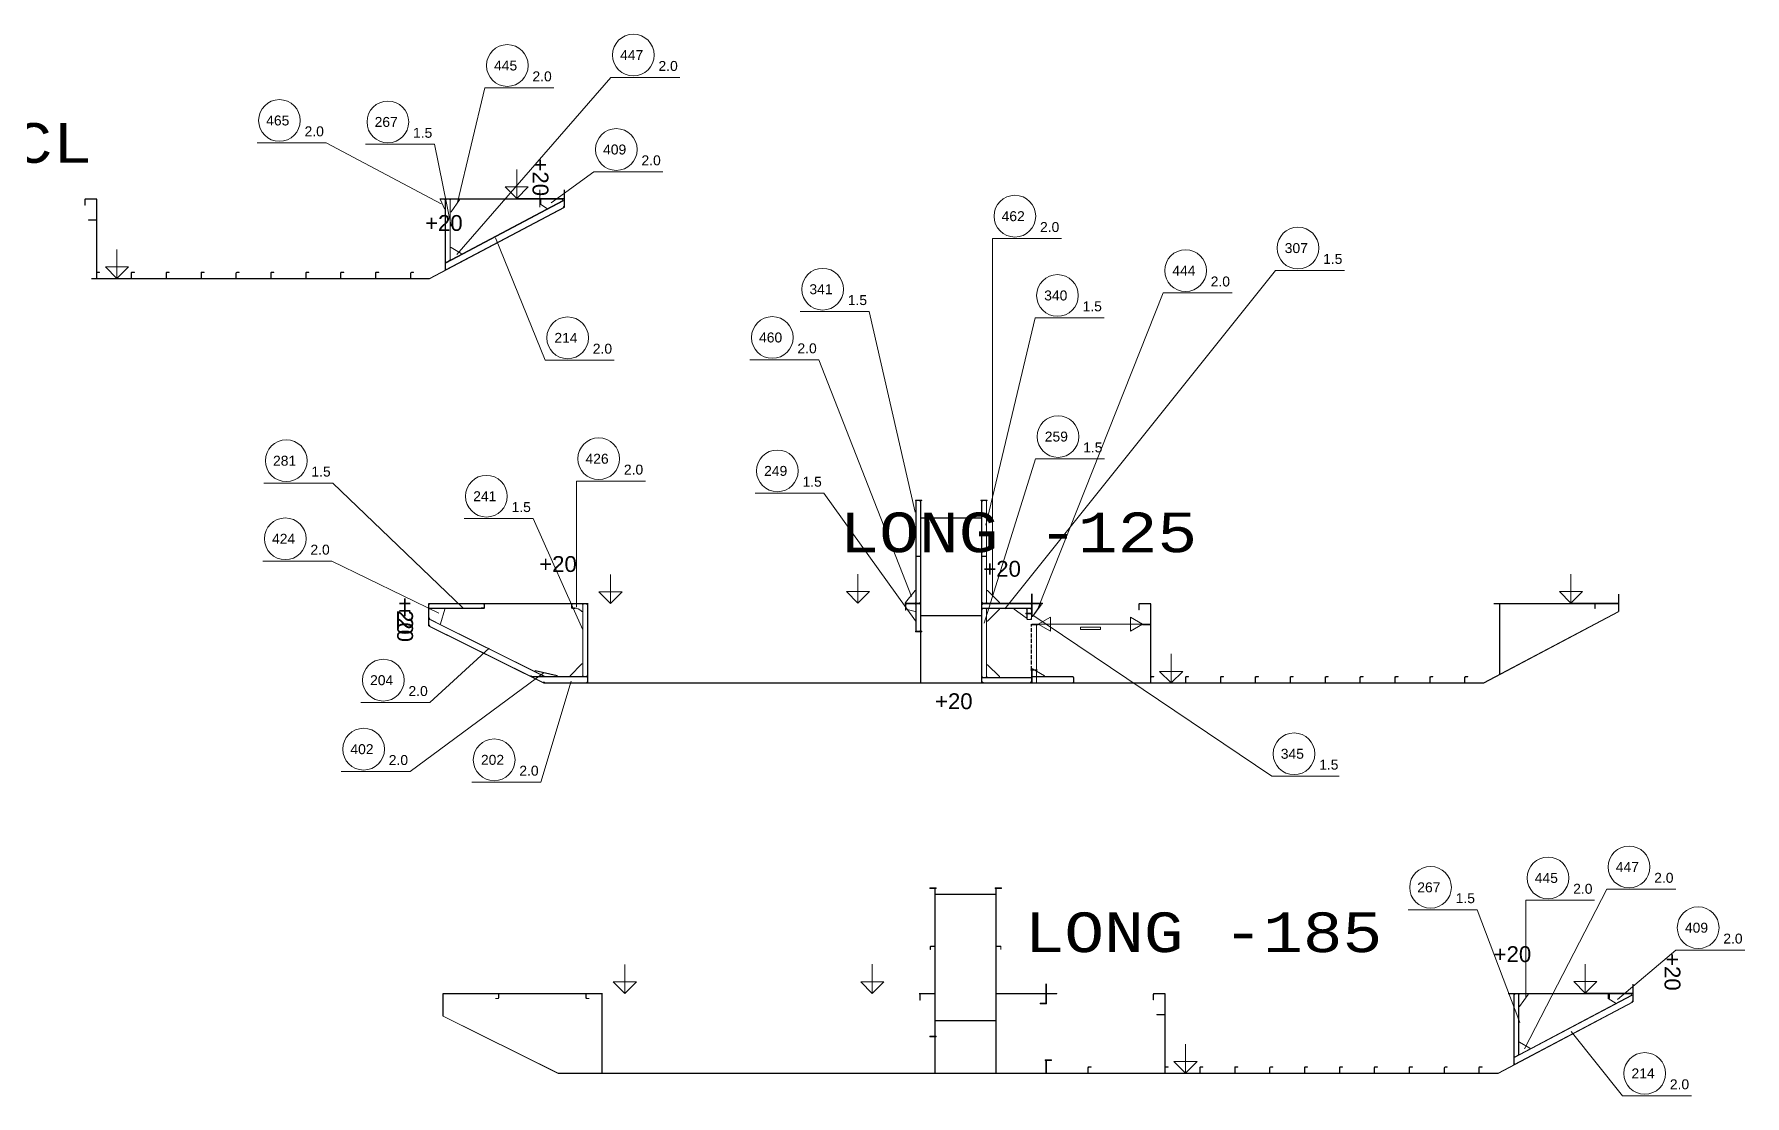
# Model space of a CAD drawing. Header units: inches. Extents: x -13175 to 44880, y -10439 to 22675.
# Drawn here: x 33993 to 44778, y 15593 to 22286 of the extents above; entities that cross this region are included whole.
import ezdxf

# ---------------------------------------------------------------- set-up
doc = ezdxf.new("R2010")
doc.units = ezdxf.units.IN
doc.header["$MEASUREMENT"] = 0
doc.linetypes.add('Dashed_dotted', pattern=[34, 24, -5, 0, -5])
doc.linetypes.add('Short_dashed', pattern=[5, 3.75, -1.25])
doc.layers.get('0').update_dxf_attribs({"linetype": 'CONTINUOUS'})
doc.styles.add('Style_ARIAL', font='ARIAL')
doc.styles.add('Style_Courier_New', font='Courier New')

msp = doc.modelspace()

# ---------------------------------------------------------------- linework, layer by layer
at = {"color": 6, "lineweight": 0}
for p, q in [((37034.92833, 21432.4552), (37034.92833, 21249.47944)), ((37034.92833, 21249.47944), (36962.03099, 21322.86506)), ((37108.31395, 21322.86506), (36962.03099, 21322.86506)), ((37108.31395, 21322.86506), (37034.92833, 21249.47944)), ((34514.92711, 20928.45588), (34514.92711, 20745.48011)), ((34514.92711, 20745.48011), (34442.02977, 20818.86573)), ((34588.31273, 20818.86573), (34442.02977, 20818.86573)), ((34588.31273, 20818.86573), (34514.92711, 20745.48011)), ((37626.36205, 18880.31516), (37626.36205, 18697.34092)), ((39186.35961, 18881.31537), (39186.35961, 18698.34113)), ((43681.36083, 18882.31559), (43681.36083, 18699.34134)), ((37626.36205, 18697.34092), (37553.46471, 18770.72654)), ((37699.74767, 18770.72654), (37553.46471, 18770.72654)), ((37699.74767, 18770.72654), (37626.36205, 18697.34092)), ((39186.35961, 18698.34113), (39113.46227, 18771.72675)), ((39259.74523, 18771.72675), (39113.46227, 18771.72675)), ((39259.74523, 18771.72675), (39186.35961, 18698.34113)), ((43681.36083, 18699.34134), (43608.46349, 18772.72696)), ((43754.74645, 18772.72696), (43608.46349, 18772.72696)), ((43754.74645, 18772.72696), (43681.36083, 18699.34134)), ((41161.35961, 18378.3155), (41161.35961, 18195.34125)), ((41161.35961, 18195.34125), (41088.46227, 18268.72687)), ((41234.74523, 18268.72687), (41088.46227, 18268.72687)), ((41234.74523, 18268.72687), (41161.35961, 18195.34125)), ((37716.79784, 16420.74256), (37716.79784, 16237.76832)), ((39276.7954, 16421.74277), (39276.7954, 16238.76853)), ((43771.79662, 16422.74299), (43771.79662, 16239.76874)), ((37716.79784, 16237.76832), (37643.9005, 16311.15394)), ((37790.18346, 16311.15394), (37643.9005, 16311.15394)), ((37790.18346, 16311.15394), (37716.79784, 16237.76832)), ((39276.7954, 16238.76853), (39203.89806, 16312.15415)), ((39350.18102, 16312.15415), (39203.89806, 16312.15415)), ((39350.18102, 16312.15415), (39276.7954, 16238.76853)), ((43771.79662, 16239.76874), (43698.89928, 16313.15436)), ((43845.18224, 16313.15436), (43698.89928, 16313.15436)), ((43845.18224, 16313.15436), (43771.79662, 16239.76874)), ((41251.7954, 15918.74289), (41251.7954, 15735.76865)), ((41251.7954, 15735.76865), (41178.89806, 15809.15427)), ((41325.18102, 15809.15427), (41178.89806, 15809.15427)), ((41325.18102, 15809.15427), (41251.7954, 15735.76865))]:
    msp.add_line(p, q, dxfattribs=at)
at = {"color": 3, "lineweight": 0}
for p, q in [((34386.92723, 21247.48053), (34317.85375, 21247.48053)), ((37334.92833, 21195.48011), (37334.92833, 21305.48072)), ((37336.92723, 21195.48011), (37336.92723, 21305.48072)), ((34386.92723, 21245.48011), (34317.85375, 21245.48011)), ((34384.92833, 20745.48011), (34384.92833, 21245.48011)), ((34386.92723, 20745.48011), (34386.92723, 21245.48011)), ((37334.92833, 21195.48011), (36484.92833, 20745.48011)), ((37335.86522, 21193.71314), (36485.86522, 20743.71314)), ((37334.92833, 21245.48011), (36549.92772, 21245.48011)), ((36584.92833, 20798.422), (36584.92833, 21245.48011)), ((36586.42675, 21245.48011), (36586.42675, 20844.47455)), ((36611.92723, 21245.48011), (36586.42675, 21245.48011)), ((36586.42675, 20799.21546), (37334.92833, 21195.48011)), ((36586.4298, 20798.422), (36586.4298, 21245.48011)), ((37329.42296, 21235.64429), (36588.12352, 20843.19129)), ((36614.98204, 20861.03034), (36614.98204, 21242.4253)), ((37334.92833, 21195.48011), (37334.92833, 21233.95057)), ((36586.42675, 20844.47455), (36611.92723, 20857.97553)), ((36586.42675, 20837.68592), (36586.42675, 20799.21546)), ((36484.92833, 20745.48011), (34354.80443, 20745.48011)), ((36484.92833, 20743.47968), (34354.80443, 20743.47968)), ((34384.92833, 20745.48011), (34384.92833, 20779.55451)), ((34386.92723, 20745.48011), (34386.92723, 20779.55451)), ((34604.92955, 20745.48011), (34604.92955, 20779.55451)), ((34606.92845, 20745.48011), (34606.92845, 20779.55451)), ((34824.92772, 20745.48011), (34824.92772, 20779.55298)), ((34826.92968, 20745.48011), (34826.92968, 20779.55298)), ((35044.92894, 20745.48011), (35044.92894, 20779.55451)), ((35046.92784, 20745.48011), (35046.92784, 20779.55451)), ((35264.92711, 20745.48011), (35264.92711, 20779.55451)), ((35266.92907, 20745.48011), (35266.92907, 20779.55451)), ((35484.92833, 20745.48011), (35484.92833, 20779.55451)), ((35486.92723, 20745.48011), (35486.92723, 20779.55451)), ((35704.92955, 20745.48011), (35704.92955, 20779.55451)), ((35706.92845, 20745.48011), (35706.92845, 20779.55451)), ((35924.92772, 20745.48011), (35924.92772, 20779.55451)), ((35926.92968, 20745.48011), (35926.92968, 20779.55451)), ((36144.92894, 20745.48011), (36144.92894, 20779.55451)), ((36146.92784, 20745.48011), (36146.92784, 20779.55451)), ((36364.92711, 20745.48011), (36364.92711, 20779.55451)), ((36366.92907, 20745.48011), (36366.92907, 20779.55451)), ((39581.36083, 19345.34125), (39555.86339, 19345.34125)), ((39581.36083, 18195.34125), (39581.36083, 19345.34125)), ((39581.36083, 18698.34113), (39581.36083, 19345.34125)), ((39582.85924, 18195.34125), (39582.85924, 19345.34125)), ((39966.36144, 18195.34125), (39966.36144, 19345.34125)), ((39967.85985, 18195.34125), (39967.85985, 19345.34125)), ((39967.8629, 19345.34125), (39967.8629, 18698.34113)), ((39993.36339, 19345.34125), (39967.8629, 19345.34125)), ((37486.35961, 18696.84119), (36479.85936, 18696.84119)), ((37486.35961, 18695.34125), (36479.85936, 18695.34125)), ((36479.86241, 18555.3411), (36479.86241, 18695.34125)), ((36481.36083, 18555.3411), (36481.36083, 18695.34125)), ((36481.36083, 18695.34125), (36481.36083, 18669.84153)), ((36829.86241, 18695.34125), (36481.36083, 18695.34125)), ((36486.36266, 18665.34095), (36481.36083, 18660.3414)), ((36581.36083, 18665.34095), (36481.36083, 18665.34095)), ((36481.36083, 18665.34095), (36481.36083, 18600.00129)), ((36484.41564, 18666.78672), (36811.36266, 18666.78672)), ((36811.36266, 18669.84153), (36829.86241, 18669.84153)), ((36829.86241, 18669.84153), (36829.86241, 18695.34125)), ((36829.86241, 18669.7866), (36829.86241, 18695.34125)), ((36831.36083, 18669.7866), (36831.36083, 18695.34125)), ((37381.36083, 18669.7866), (37381.36083, 18695.34125)), ((37382.86229, 18669.7866), (37382.86229, 18695.34125)), ((37387.86107, 18695.34125), (37382.86229, 18690.34095)), ((37451.36205, 18695.34125), (37382.86229, 18695.34125)), ((37382.86229, 18671.84119), (37387.86107, 18666.84089)), ((37451.36205, 18690.34095), (37446.36327, 18695.34125)), ((37481.36083, 18695.34125), (37455.86339, 18695.34125)), ((37481.36083, 18195.34125), (37481.36083, 18695.34125)), ((37481.36083, 18235.3414), (37481.36083, 18695.34125)), ((37482.86229, 18195.34125), (37482.86229, 18695.34125)), ((39581.36083, 18698.34113), (39481.36083, 18698.34113)), ((39581.36083, 18695.34125), (39481.36083, 18695.34125)), ((39552.80858, 18692.28644), (39552.80858, 18524.39628)), ((39555.86339, 18698.34113), (39581.36083, 18698.34113)), ((39581.36083, 18695.34125), (39555.86339, 18695.34125)), ((39581.36083, 18521.34147), (39581.36083, 18695.34125)), ((40281.36083, 18698.34113), (39967.85985, 18698.34113)), ((40281.36083, 18695.34125), (39967.85985, 18695.34125)), ((39967.85985, 18665.34095), (39967.85985, 18230.3411)), ((39993.36034, 18665.34095), (39967.85985, 18665.34095)), ((39967.8629, 18698.34113), (39993.36339, 18698.34113)), ((39967.8629, 18695.34125), (39967.8629, 18669.84153)), ((40281.36083, 18695.34125), (39967.8629, 18695.34125)), ((39996.41515, 18233.39591), (39996.41515, 18662.28614)), ((40252.80553, 18662.28614), (40252.80553, 18598.39606)), ((40281.36083, 18665.34095), (40255.86034, 18665.34095)), ((40281.36083, 18635.3414), (40281.36083, 18758.34098)), ((40281.36083, 18695.34125), (40281.36083, 18698.34113)), ((40281.36083, 18669.84153), (40281.36083, 18695.34125)), ((40281.36083, 18595.34125), (40281.36083, 18665.34095)), ((40281.46154, 18695.34125), (40281.46154, 18698.34113)), ((40284.36071, 18635.3414), (40284.36071, 18758.34098)), ((41033.35973, 18697.34092), (40964.28624, 18697.34092)), ((41033.35973, 18695.34125), (40964.28624, 18695.34125)), ((41031.36083, 18195.34125), (41031.36083, 18695.34125)), ((41033.35973, 18195.34125), (41033.35973, 18695.34125)), ((43981.36083, 18695.34125), (43196.36022, 18695.34125)), ((43231.36083, 18248.28238), (43231.36083, 18695.34125)), ((43232.86229, 18248.28238), (43232.86229, 18695.34125)), ((43981.36083, 18645.34125), (43981.36083, 18755.3411)), ((43983.36278, 18645.34125), (43983.36278, 18755.3411)), ((36480.47277, 18553.54972), (37205.47277, 18193.54987)), ((36481.36083, 18610.00113), (36490.31774, 18595.55335)), ((36481.36083, 18593.30191), (36481.36083, 18555.3411)), ((36481.36083, 18555.3411), (37206.36083, 18195.34125)), ((36481.36083, 18555.3411), (37125.80663, 18235.3414)), ((37200.41906, 18240.801), (36486.82042, 18595.13831)), ((40255.86034, 18595.34125), (40281.36083, 18595.34125)), ((41031.36083, 18565.34095), (40311.9608, 18565.34095)), ((40311.9608, 18565.34095), (40311.9608, 18195.34125)), ((40323.36217, 18565.34095), (40399.68358, 18609.37171)), ((40399.68358, 18521.30942), (40323.36217, 18565.34095)), ((40399.68358, 18609.37171), (40399.68358, 18521.30942)), ((40981.36083, 18565.34095), (40905.03942, 18609.37171)), ((40905.03942, 18609.37171), (40905.03942, 18521.30942)), ((40905.03942, 18521.30942), (40981.36083, 18565.34095)), ((41031.36083, 18195.34125), (41031.36083, 18565.34095)), ((43981.36083, 18645.34125), (43131.36083, 18195.34125)), ((43982.29772, 18643.57352), (43132.29772, 18193.57352)), ((39555.86339, 18521.34147), (39581.36083, 18521.34147)), ((40589.85997, 18548.15345), (40589.85997, 18532.52845)), ((40714.85997, 18548.15345), (40589.85997, 18548.15345)), ((40589.85997, 18532.52845), (40714.85997, 18532.52845)), ((40714.85997, 18532.52845), (40714.85997, 18548.15345)), ((37125.80663, 18235.3414), (37202.25621, 18235.3414)), ((37137.88854, 18229.34089), (37206.36083, 18195.34125)), ((37455.86339, 18235.3414), (37481.36083, 18235.3414)), ((37481.36083, 18195.34125), (37481.36083, 18229.34089)), ((39967.85985, 18230.3411), (39993.36034, 18230.3411)), ((40281.36083, 18195.34125), (40281.36083, 18275.34156)), ((40282.85924, 18229.34089), (40282.85924, 18195.34125)), ((40284.36071, 18195.34125), (40284.36071, 18275.34156)), ((40542.28917, 18233.41422), (40286.93334, 18233.41422)), ((40546.36022, 18195.34125), (40546.36022, 18229.34089)), ((41031.36083, 18195.34125), (41031.36083, 18229.41413)), ((41033.36278, 18195.34125), (41033.36278, 18229.41413)), ((41251.36205, 18195.34125), (41251.36205, 18229.41413)), ((41253.36095, 18195.34125), (41253.36095, 18229.41413)), ((41471.36022, 18195.34125), (41471.36022, 18229.41413)), ((41473.36217, 18195.34125), (41473.36217, 18229.41413)), ((41691.36144, 18195.34125), (41691.36144, 18229.41413)), ((41693.36339, 18195.34125), (41693.36339, 18229.41413)), ((41911.36266, 18195.34125), (41911.36266, 18229.41413)), ((41913.36156, 18195.34125), (41913.36156, 18229.41413)), ((42131.36083, 18195.34125), (42131.36083, 18229.41413)), ((42133.36278, 18195.34125), (42133.36278, 18229.41413)), ((42351.36205, 18195.34125), (42351.36205, 18229.41413)), ((42353.36095, 18195.34125), (42353.36095, 18229.41413)), ((42571.36327, 18195.34125), (42571.36327, 18229.41413)), ((42573.36217, 18195.34125), (42573.36217, 18229.41413)), ((42791.36144, 18195.34125), (42791.36144, 18229.41413)), ((42793.36339, 18195.34125), (42793.36339, 18229.41413)), ((43011.36266, 18195.34125), (43011.36266, 18229.41413)), ((43013.36156, 18195.34125), (43013.36156, 18229.41413)), ((43131.36083, 18195.34125), (37206.36083, 18195.34125)), ((37206.36083, 18195.34125), (37481.36083, 18195.34125)), ((43131.36083, 18193.34159), (37206.36083, 18193.34159)), ((40282.85924, 18195.34125), (40546.36022, 18195.34125)), ((40311.9608, 18195.34125), (41031.36083, 18195.34125)), ((39671.79662, 15735.76865), (39671.79662, 16900.60935)), ((39673.29503, 15735.76865), (39673.29503, 16900.60935)), ((40056.79723, 15735.76865), (40056.79723, 16900.60935)), ((40058.29564, 15735.76865), (40058.29564, 16900.60935)), ((39646.2412, 16535.76865), (39671.79662, 16535.76865)), ((39646.2412, 16534.26871), (39671.79662, 16534.26871)), ((40058.29564, 16535.76865), (40083.85106, 16535.76865)), ((40058.29564, 16534.26871), (40083.85106, 16534.26871)), ((40371.79662, 16175.7688), (40371.79662, 16298.76838)), ((40374.7965, 16175.7688), (40374.7965, 16298.76838)), ((44071.79662, 16185.76865), (44071.79662, 16295.76926)), ((44073.79552, 16185.76865), (44073.79552, 16295.76926)), ((37576.7954, 16237.26859), (36570.29515, 16237.26859)), ((36570.29515, 16095.76926), (36570.29515, 16235.76865)), ((37576.7954, 16235.76865), (36570.29515, 16235.76865)), ((36571.79662, 16095.76926), (36571.79662, 16235.76865)), ((36920.29515, 16210.21399), (36920.29515, 16235.76865)), ((36921.79662, 16210.21399), (36921.79662, 16235.76865)), ((37471.79662, 16210.21399), (37471.79662, 16235.76865)), ((37473.29503, 16210.21399), (37473.29503, 16235.76865)), ((37571.79662, 15735.76865), (37571.79662, 16235.76865)), ((37573.29503, 15735.76865), (37573.29503, 16235.76865)), ((39671.79662, 16238.76853), (39571.79662, 16238.76853)), ((39671.79662, 16235.76865), (39571.79662, 16235.76865)), ((40371.79662, 16238.76853), (40058.29564, 16238.76853)), ((40371.79662, 16235.76865), (40058.29564, 16235.76865)), ((40371.79662, 16235.76865), (40371.79662, 16238.76853)), ((40371.89733, 16235.76865), (40371.89733, 16238.76853)), ((41123.79552, 16237.76832), (41054.72203, 16237.76832)), ((41123.79552, 16235.76865), (41054.72203, 16235.76865)), ((41121.79662, 15735.76865), (41121.79662, 16235.76865)), ((41123.79552, 15735.76865), (41123.79552, 16235.76865)), ((44071.79662, 16185.76865), (43221.79662, 15735.76865)), ((44072.73046, 16184.00168), (43222.73046, 15734.00168)), ((44071.79662, 16235.76865), (43286.79601, 16235.76865)), ((43321.79662, 15788.70978), (43321.79662, 16235.76865)), ((43323.29503, 15788.70978), (43323.29503, 16235.76865)), ((43323.29503, 16235.76865), (43323.29503, 15834.76386)), ((43348.79552, 16235.76865), (43323.29503, 16235.76865)), ((43323.29503, 15789.504), (44071.79662, 16185.76865)), ((44066.29125, 16225.9336), (43324.99181, 15833.47983)), ((43351.85033, 15851.31812), (43351.85033, 16232.71384)), ((44071.79662, 16185.76865), (44071.79662, 16224.23911)), ((36570.90551, 16093.97788), (37295.90551, 15733.97803)), ((36571.79662, 16095.76926), (37296.79662, 15735.76865)), ((40371.79662, 15735.76865), (40371.79662, 15815.76896)), ((40374.7965, 15735.76865), (40374.7965, 15815.76896)), ((40636.79601, 15769.84153), (40636.79601, 15735.76865)), ((40638.79796, 15769.84153), (40638.79796, 15735.76865)), ((41121.79662, 15735.76865), (41121.79662, 15769.84229)), ((41123.79552, 15735.76865), (41123.79552, 15769.84229)), ((41341.79479, 15735.76865), (41341.79479, 15769.84229)), ((41343.79674, 15735.76865), (41343.79674, 15769.84229)), ((41561.79601, 15735.76865), (41561.79601, 15769.84153)), ((41563.79796, 15735.76865), (41563.79796, 15769.84153)), ((41781.79418, 15735.76865), (41781.79418, 15769.84229)), ((41783.79613, 15735.76865), (41783.79613, 15769.84229)), ((42001.7954, 15735.76865), (42001.7954, 15769.84229)), ((42003.7943, 15735.76865), (42003.7943, 15769.84229)), ((42221.79662, 15735.76865), (42221.79662, 15769.84229)), ((42223.79552, 15735.76865), (42223.79552, 15769.84229)), ((42441.79479, 15735.76865), (42441.79479, 15769.84229)), ((42443.79674, 15735.76865), (42443.79674, 15769.84229)), ((42661.79601, 15735.76865), (42661.79601, 15769.84229)), ((42663.79491, 15735.76865), (42663.79491, 15769.84229)), ((42881.79418, 15735.76865), (42881.79418, 15769.84229)), ((42883.79613, 15735.76865), (42883.79613, 15769.84229)), ((43101.7954, 15735.76865), (43101.7954, 15769.84229)), ((43103.7943, 15735.76865), (43103.7943, 15769.84229)), ((43323.29503, 15834.76386), (43348.79552, 15848.26331)), ((43323.29503, 15827.97446), (43323.29503, 15789.504)), ((43221.79662, 15735.76865), (37296.79662, 15735.76865)), ((43221.79662, 15733.76899), (37296.79662, 15733.76899))]:
    msp.add_line(p, q, dxfattribs=at)
at = {"color": 7, "lineweight": 0}
msp.add_line((37179.92955, 21195.48011), (37179.92955, 21305.48072), dxfattribs=at)
at = {"color": 1, "lineweight": 0}
for p, q in [((39552.80858, 19342.28644), (39552.80858, 18701.39594)), ((39996.4182, 18701.39594), (39996.4182, 19342.28644)), ((39970.91771, 18666.78672), (40278.30602, 18666.78672)), ((37477.28978, 18233.41422), (37141.96263, 18233.41422)), ((40281.36083, 18230.3411), (39967.85985, 18230.3411)), ((40281.36083, 18227.34122), (39967.85985, 18227.34122)), ((39977.86046, 18195.34125), (40271.36022, 18195.34125))]:
    msp.add_line(p, q, dxfattribs=at)
at = {"color": 3, "lineweight": 25}
for p, q in [((39555.86339, 18995.34125), (39581.36083, 18995.34125)), ((39967.8629, 18995.34125), (39993.36339, 18995.34125)), ((40546.36022, 18229.34089), (40546.36022, 18195.34125))]:
    msp.add_line(p, q, dxfattribs=at)
at = {"color": 2, "lineweight": 0}
for p, q in [((37452.80858, 18692.28644), (37452.80858, 18238.39621)), ((40287.02489, 18615.34095), (40341.86193, 18691.50214)), ((37150.4099, 18272.39203), (37290.76329, 18239.64515))]:
    msp.add_line(p, q, dxfattribs=at)
at = {"color": 3, "linetype": 'Dashed_dotted', "lineweight": 25}
msp.add_line((40281.36083, 18278.34144), (40281.36083, 18565.34095), dxfattribs=at)
at = {"color": 3, "linetype": 'Short_dashed', "lineweight": 0}
msp.add_line((40981.36083, 18565.34095), (40323.36217, 18565.34095), dxfattribs=at)
at = {"color": 1, "lineweight": 0}
for points in [[(36656.95592, 20896.0279), (37629.43822, 22013.20472), (38064.31371, 22013.20472)], [(36661.50304, 21225.14014), (36834.84899, 21947.42408), (37269.72448, 21947.42408)], [(36559.65367, 21216.72797), (35833.16442, 21600.8924), (35398.28893, 21600.8924)], [(36621.54027, 21076.38068), (36516.88329, 21591.61658), (36082.0078, 21591.61658)], [(37252.77196, 21223.40369), (37522.21166, 21418.00055), (37957.08715, 21418.00055)], [(36901.00194, 21001.36542), (37215.34825, 20230.46546), (37650.22374, 20230.46546)], [(40034.98326, 18752.02384), (40034.97716, 20997.48511), (40469.85265, 20997.48511)], [(34390.92809, 20785.55426), (34404.85631, 20785.55426), (34404.85631, 20783.55384), (34390.92809, 20783.55384)], [(34610.92931, 20785.55426), (34624.85448, 20785.55426), (34624.85448, 20783.55384), (34610.92931, 20783.55384)], [(34830.92748, 20785.55274), (34844.8557, 20785.55274), (34844.8557, 20783.55384), (34830.92748, 20783.55384)], [(35050.9287, 20785.55426), (35064.85692, 20785.55426), (35064.85692, 20783.55384), (35050.9287, 20783.55384)], [(35270.92992, 20785.55426), (35284.85509, 20785.55426), (35284.85509, 20783.55384), (35270.92992, 20783.55384)], [(35490.92809, 20785.55426), (35504.85631, 20785.55426), (35504.85631, 20783.55384), (35490.92809, 20783.55384)], [(35710.92931, 20785.55426), (35724.85448, 20785.55426), (35724.85448, 20783.55384), (35710.92931, 20783.55384)], [(35930.92748, 20785.55426), (35944.8557, 20785.55426), (35944.8557, 20783.55384), (35930.92748, 20783.55384)], [(36150.9287, 20785.55426), (36164.85692, 20785.55426), (36164.85692, 20783.55384), (36150.9287, 20783.55384)], [(36370.92992, 20785.55426), (36384.85509, 20785.55426), (36384.85509, 20783.55384), (36370.92992, 20783.55384)], [(40111.72582, 18663.61136), (41819.77636, 20796.36817), (42254.65184, 20796.36817)], [(40320.79259, 18662.23807), (41111.09105, 20654.26917), (41545.96654, 20654.26917)], [(39546.61657, 19272.79029), (39257.90197, 20537.01148), (38823.02648, 20537.01148)], [(39992.82018, 19189.67566), (40303.40062, 20497.64075), (40738.27611, 20497.64075)], [(39523.9359, 18739.95185), (38940.46422, 20232.83591), (38505.58873, 20232.83591)], [(39982.22448, 18572.48206), (40306.82164, 19608.11133), (40741.69713, 19608.11133)], [(36696.43346, 18669.57297), (35876.20336, 19455.75003), (35441.32787, 19455.75003)], [(37411.42064, 18672.66745), (37411.41454, 19468.13636), (37846.29003, 19468.13636)], [(39549.42418, 18587.93921), (38972.35509, 19391.71119), (38537.4796, 19391.71119)], [(39548.36217, 19345.34125), (39588.36156, 19345.34125), (39588.36156, 19348.34113), (39548.36217, 19348.34113), (39548.36217, 19345.34125)], [(39555.86339, 19345.34125), (39551.30712, 19340.7865), (39551.30712, 18702.89588), (39555.86339, 18698.34113)], [(39961.35961, 19345.34125), (40001.36205, 19345.34125), (40001.36205, 19348.34113), (39961.35961, 19348.34113), (39961.35961, 19345.34125)], [(39993.36339, 18698.34113), (39997.91661, 18702.89588), (39997.91661, 19340.7865), (39993.36339, 19345.34125)], [(37452.4088, 18531.26349), (37138.10521, 19231.98752), (36703.22972, 19231.98752)], [(36544.77025, 18635.52527), (35870.01439, 18963.61518), (35435.1389, 18963.61518)], [(39486.35961, 18695.34125), (39486.35961, 18655.3411), (39488.36156, 18655.3411), (39488.36156, 18695.34125)], [(39967.8629, 18669.84153), (39972.41613, 18665.28678), (40276.80761, 18665.28678), (40281.36083, 18669.84153)], [(40269.59935, 18634.75089), (41794.88927, 17608.03122), (42220.15477, 17608.03122)], [(39548.36217, 18521.49863), (39588.36156, 18521.49863), (39588.36156, 18517.55957), (39548.36217, 18517.55957), (39548.36217, 18521.49863)], [(36860.92015, 18413.86924), (36488.1693, 18072.18757), (36053.29381, 18072.18757)], [(37207.1848, 18261.19895), (36363.92308, 17637.31971), (35929.0476, 17637.31971)], [(37481.36083, 18229.34089), (37475.28783, 18235.41388), (37143.96154, 18235.41388), (37137.88854, 18229.34089)], [(39977.86046, 18195.34125), (39967.85985, 18205.3411), (39967.85985, 18230.3411)], [(40271.36022, 18195.34125), (40281.36083, 18205.3411), (40281.36083, 18230.3411)], [(41037.36058, 18235.41388), (41051.28881, 18235.41388), (41051.28881, 18233.41422), (41037.36058, 18233.41422)], [(41257.3618, 18235.41388), (41271.29003, 18235.41388), (41271.29003, 18233.41422), (41257.3618, 18233.41422)], [(41477.35997, 18235.41388), (41491.2882, 18235.41388), (41491.2882, 18233.41422), (41477.35997, 18233.41422)], [(41697.36119, 18235.41388), (41711.28942, 18235.41388), (41711.28942, 18233.41422), (41697.36119, 18233.41422)], [(41917.36241, 18235.41388), (41931.29064, 18235.41388), (41931.29064, 18233.41422), (41917.36241, 18233.41422)], [(42137.36058, 18235.41388), (42151.28881, 18235.41388), (42151.28881, 18233.41422), (42137.36058, 18233.41422)], [(42357.3618, 18235.41388), (42371.29003, 18235.41388), (42371.29003, 18233.41422), (42357.3618, 18233.41422)], [(42577.36303, 18235.41388), (42591.2882, 18235.41388), (42591.2882, 18233.41422), (42577.36303, 18233.41422)], [(42797.36119, 18235.41388), (42811.28942, 18235.41388), (42811.28942, 18233.41422), (42797.36119, 18233.41422)], [(43017.36241, 18235.41388), (43031.29064, 18235.41388), (43031.29064, 18233.41422), (43017.36241, 18233.41422)], [(37378.62035, 18206.78916), (37187.06456, 17570.01853), (36752.18907, 17570.01853)], [(39638.79796, 16900.60935), (39678.79735, 16900.60935), (39678.79735, 16904.1326), (39638.79796, 16904.1326), (39638.79796, 16900.60935)], [(40051.7954, 16900.60935), (40091.79784, 16900.60935), (40091.79784, 16904.1326), (40051.7954, 16904.1326), (40051.7954, 16900.60935)], [(43388.63317, 15888.52286), (43907.09935, 16894.77744), (44341.97484, 16894.77744)], [(43396.19237, 16215.02204), (43396.19237, 16825.4827), (43831.06786, 16825.4827)], [(43358.53368, 16055.03211), (43090.40624, 16766.14966), (42655.53075, 16766.14966)], [(39641.73986, 16531.26883), (39641.73986, 16515.82389), (39643.24132, 16515.82389), (39643.24132, 16531.26883)], [(40088.34935, 16531.26883), (40088.34935, 16515.82389), (40086.85094, 16515.82389), (40086.85094, 16531.26883)], [(43976.05382, 16199.30777), (44342.7744, 16511.54151), (44777.64989, 16511.54151)], [(39576.7954, 16235.76865), (39576.7954, 16195.7685), (39578.79735, 16195.7685), (39578.79735, 16235.76865)], [(43921.79662, 16235.76865), (43921.79662, 16205.76835), (43923.79552, 16205.76835), (43923.79552, 16235.76865)], [(39638.79796, 15969.59586), (39678.79735, 15969.59586), (39678.79735, 15963.59534), (39638.79796, 15963.59534), (39638.79796, 15969.59586)], [(43683.75646, 15999.00641), (44005.79625, 15592.84797), (44440.67174, 15592.84797)], [(41127.79637, 15775.84205), (41141.72155, 15775.84205), (41141.72155, 15773.84162), (41127.79637, 15773.84162)], [(41347.79454, 15775.84205), (41361.72277, 15775.84205), (41361.72277, 15773.84162), (41347.79454, 15773.84162)], [(41567.79576, 15775.84128), (41581.72399, 15775.84128), (41581.72399, 15773.84162), (41567.79576, 15773.84162)], [(41787.79699, 15775.84205), (41801.72216, 15775.84205), (41801.72216, 15773.84162), (41787.79699, 15773.84162)], [(42007.79515, 15775.84205), (42021.72338, 15775.84205), (42021.72338, 15773.84162), (42007.79515, 15773.84162)], [(42227.79637, 15775.84205), (42241.72155, 15775.84205), (42241.72155, 15773.84162), (42227.79637, 15773.84162)], [(42447.79454, 15775.84205), (42461.72277, 15775.84205), (42461.72277, 15773.84162), (42447.79454, 15773.84162)], [(42667.79576, 15775.84205), (42681.72399, 15775.84205), (42681.72399, 15773.84162), (42667.79576, 15773.84162)], [(42887.79699, 15775.84205), (42901.72216, 15775.84205), (42901.72216, 15773.84162), (42887.79699, 15773.84162)], [(43107.79515, 15775.84205), (43121.72338, 15775.84205), (43121.72338, 15773.84162), (43107.79515, 15773.84162)]]:
    msp.add_lwpolyline(points, dxfattribs=at)
at = {"color": 3, "lineweight": 0}
for points in [[(37334.92833, 21249.47944), (37034.92833, 21249.47944), (37034.92833, 21246.98005), (36549.92772, 21246.98005)], [(34311.85399, 21241.48078), (34311.85399, 21207.55286), (34313.85595, 21207.55286), (34313.85595, 21241.48078)], [(37334.92833, 21233.95057), (37326.7191, 21236.4759), (36588.9536, 20845.89515), (36586.42675, 20837.68592)], [(36611.92723, 20857.97553), (36616.48351, 20862.53028), (36616.48351, 21240.92536), (36611.92723, 21245.48011)], [(34384.92833, 21115.4798), (34334.92833, 21115.4798), (34334.92833, 21112.47992), (34384.92833, 21112.47992)], [(36481.36083, 18669.84153), (36485.9171, 18665.28678), (36811.36266, 18665.28678), (36811.36266, 18669.84153)], [(36553.0161, 18564.4216), (36555.23778, 18568.90006), (36581.36083, 18660.3414), (36581.36083, 18665.34095)], [(36826.86254, 18665.28678), (36811.41759, 18665.28678), (36811.41759, 18666.78672), (36826.86254, 18666.78672)], [(37382.86229, 18695.34125), (37382.86229, 18670.34125), (37382.86229, 18666.84089)], [(37385.86217, 18665.28678), (37401.30712, 18665.28678), (37401.30712, 18666.78672), (37385.86217, 18666.78672)], [(37451.36205, 18645.34125), (37451.36205, 18670.34125), (37451.36205, 18695.34125)], [(39555.86339, 18695.34125), (39551.30712, 18690.7865), (39551.30712, 18525.89621), (39555.86339, 18521.34147)], [(39993.36034, 18230.3411), (39997.91661, 18234.89585), (39997.91661, 18660.7862), (39993.36034, 18665.34095)], [(40255.86034, 18665.34095), (40251.30712, 18660.7862), (40251.30712, 18599.896), (40255.86034, 18595.34125)], [(40284.36071, 18695.34125), (40349.3601, 18695.34125), (40349.3601, 18698.34113), (40284.36071, 18698.34113)], [(40958.28649, 18691.34116), (40958.28649, 18657.41401), (40960.28844, 18657.41401), (40960.28844, 18691.34116)], [(43981.36083, 18699.34134), (43681.36083, 18699.34134), (43681.36083, 18696.84119), (43196.36022, 18696.84119)], [(36481.36083, 18600.00129), (36499.15258, 18591.16721), (36553.0161, 18564.4216)], [(37202.25621, 18235.3414), (37199.51574, 18243.48121), (36489.50292, 18596.04087), (36481.36083, 18593.30191)], [(40244.36132, 18635.3414), (40284.36071, 18635.3414), (40284.36071, 18632.34153), (40244.36132, 18632.34153), (40244.36132, 18635.3414)], [(41031.36083, 18565.34095), (40981.36083, 18565.34095), (40981.36083, 18562.34107), (41031.36083, 18562.34107)], [(40276.36205, 18275.34156), (40316.36144, 18275.34156), (40316.36144, 18278.34144), (40276.36205, 18278.34144), (40276.36205, 18275.34156)], [(40546.36022, 18229.34089), (40540.28722, 18235.41388), (40288.93224, 18235.41388), (40282.85924, 18229.34089)], [(36917.29528, 16205.71418), (36901.85033, 16205.71418), (36901.85033, 16207.21412), (36917.29528, 16207.21412)], [(37476.29491, 16205.71418), (37491.73986, 16205.71418), (37491.73986, 16207.21412), (37476.29491, 16207.21412)], [(40374.7965, 16235.76865), (40439.79589, 16235.76865), (40439.79589, 16238.76853), (40374.7965, 16238.76853)], [(41048.72228, 16231.76856), (41048.72228, 16197.8414), (41050.72423, 16197.8414), (41050.72423, 16231.76856)], [(44071.79662, 16239.76874), (43771.79662, 16239.76874), (43771.79662, 16237.26859), (43286.79601, 16237.26859)], [(44071.79662, 16224.23911), (44063.58739, 16226.7652), (43325.82189, 15836.18369), (43323.29503, 15827.97446)], [(43348.79552, 15848.26331), (43353.35179, 15852.81806), (43353.35179, 16231.2139), (43348.79552, 16235.76865)], [(40334.79711, 16175.7688), (40374.7965, 16175.7688), (40374.7965, 16172.76893), (40334.79711, 16172.76893), (40334.79711, 16175.7688)], [(41121.79662, 16105.76835), (41071.79662, 16105.76835), (41071.79662, 16102.76847), (41121.79662, 16102.76847)], [(40366.79784, 15815.76896), (40406.79723, 15815.76896), (40406.79723, 15818.76883), (40366.79784, 15818.76883), (40366.79784, 15815.76896)], [(40642.79576, 15775.84128), (40656.72399, 15775.84128), (40656.72399, 15773.84162), (40642.79576, 15773.84162)]]:
    msp.add_lwpolyline(points, dxfattribs=at)
at = {"color": 2, "lineweight": 0}
for points in [[(36579.92955, 21245.48011), (36554.92955, 21245.48011), (36554.92955, 21240.4798), (36579.92955, 21185.4795), (36584.92833, 21185.4795), (36584.92833, 21240.4798), (36579.92955, 21245.48011)], [(36621.42736, 21245.48011), (36674.92772, 21245.48011), (36674.92772, 21240.4798), (36621.42736, 21165.4798), (36616.42858, 21165.4798), (36616.42858, 21240.4798), (36621.42736, 21245.48011)], [(37326.24608, 21236.13562), (37228.98656, 21184.74555), (37228.94078, 21184.83405), (37179.92955, 21215.4798), (37179.92955, 21245.48011), (37323.92675, 21245.48011), (37326.24608, 21236.13562)], [(36616.42858, 20865.38062), (36616.42858, 20940.38062), (36621.42736, 20940.38062), (36684.80321, 20902.21228), (36687.14086, 20897.79334), (36620.84752, 20862.71796), (36616.42858, 20865.38062)], [(39546.36327, 18698.34113), (39486.36266, 18698.34113), (39486.36266, 18703.34144), (39546.36327, 18778.34144), (39551.36205, 18778.34144), (39551.36205, 18703.34144), (39546.36327, 18698.34113)], [(40002.86351, 18698.34113), (40077.86351, 18698.34113), (40077.86351, 18703.34144), (40002.86351, 18778.34144), (39997.86168, 18778.34144), (39997.86168, 18703.34144), (40002.86351, 18698.34113)], [(37455.86339, 18695.34125), (37451.30712, 18690.7865), (37451.30712, 18239.89615), (37455.86339, 18235.3414)], [(39546.36327, 18695.34125), (39493.36339, 18695.34125), (39488.36156, 18690.34095), (39488.36156, 18660.3414), (39546.36327, 18645.34125), (39551.36205, 18645.34125), (39551.36205, 18690.34095), (39546.36327, 18695.34125)], [(40002.86046, 18665.34095), (40077.86046, 18665.34095), (40077.86046, 18660.3414), (40002.86046, 18585.3414), (39997.86168, 18585.3414), (39997.86168, 18660.3414), (40002.86046, 18665.34095)], [(40246.36022, 18665.34095), (40171.36022, 18665.34095), (40171.36022, 18660.3414), (40246.36022, 18605.3411), (40251.36205, 18605.3411), (40251.36205, 18660.3414), (40246.36022, 18665.34095)], [(40341.86193, 18690.34095), (40341.86193, 18695.34125), (40287.86107, 18695.34125), (40282.85924, 18690.34095), (40282.85924, 18615.34095), (40287.86107, 18615.34095)], [(40287.86107, 18615.34095), (40289.70739, 18615.64155), (40342.161, 18688.49616), (40341.86193, 18690.34095)], [(37290.76329, 18240.34095), (37290.76329, 18235.3414), (37220.76207, 18235.3414), (37211.27721, 18237.55393), (37148.5056, 18268.53232), (37150.71813, 18273.01612)], [(37150.71813, 18273.01612), (37152.30809, 18274.00336), (37289.77452, 18241.92862), (37290.76329, 18240.34095)], [(37446.36327, 18235.3414), (37371.36327, 18235.3414), (37371.36327, 18240.34095), (37446.36327, 18315.34095), (37451.36205, 18315.34095), (37451.36205, 18240.34095), (37446.36327, 18235.3414)], [(40002.86046, 18230.3411), (40077.86046, 18230.3411), (40077.86046, 18235.3414), (40002.86046, 18310.3414), (39997.86168, 18310.3414), (39997.86168, 18235.3414), (40002.86046, 18230.3411)], [(40287.86107, 18235.3414), (40362.86107, 18235.3414), (40362.86107, 18240.34095), (40287.86107, 18285.3414), (40282.85924, 18285.3414), (40282.85924, 18240.34095), (40287.86107, 18235.3414)], [(43358.29564, 16235.76865), (43411.79601, 16235.76865), (43411.79601, 16230.76835), (43358.29564, 16155.76835), (43353.29686, 16155.76835), (43353.29686, 16230.76835), (43358.29564, 16235.76865)], [(44063.11437, 16226.42493), (43965.85485, 16175.03409), (43965.80907, 16175.12259), (43916.79784, 16205.76835), (43916.79784, 16235.76865), (44060.79503, 16235.76865), (44063.11437, 16226.42493)], [(43353.29686, 15855.6684), (43353.29686, 15930.6684), (43358.29564, 15930.6684), (43421.6715, 15892.50083), (43424.00914, 15888.08112), (43357.71581, 15853.00727), (43353.29686, 15855.6684)]]:
    msp.add_lwpolyline(points, dxfattribs=at)
at = {"color": 7, "lineweight": 0}
for points in [[(37184.92833, 21245.48011), (37184.92833, 21215.4798), (37186.92723, 21215.4798), (37186.92723, 21245.48011)], [(43831.36083, 18695.34125), (43831.36083, 18665.34095), (43833.35973, 18665.34095), (43833.35973, 18695.34125)]]:
    msp.add_lwpolyline(points, dxfattribs=at)
at = {"color": 5, "lineweight": 0}
for points in [[(37184.92833, 21245.48011), (37184.92833, 21215.4798), (37186.92723, 21215.4798), (37186.92723, 21245.48011)], [(43831.36083, 18695.34125), (43831.36083, 18665.34095), (43833.35973, 18665.34095), (43833.35973, 18695.34125)], [(40283.35973, 18565.34095), (40323.36217, 18565.34095), (40323.36217, 18562.34107), (40283.35973, 18562.34107)]]:
    msp.add_lwpolyline(points, dxfattribs=at)
at = {"color": 4, "lineweight": 0}
for points in [[(39966.36144, 19233.56528), (39582.3618, 19233.56528), (39582.3618, 19236.68113), (39966.36144, 19236.68113)], [(39966.36144, 18621.79999), (39582.3618, 18621.79999), (39582.3618, 18618.53766), (39966.36144, 18618.53766)], [(40056.79723, 16862.23044), (39672.7976, 16862.23044), (39672.7976, 16864.58106), (40056.79723, 16864.58106)], [(40056.79723, 16066.98661), (39672.7976, 16066.98661), (39672.7976, 16064.49714), (40056.79723, 16064.49714)]]:
    msp.add_lwpolyline(points, dxfattribs=at)
at = {"color": 3, "lineweight": 0}
for points in [[(37382.86229, 18666.84089), (37400.01012, 18666.84089, -0.1989159137), (37442.43566, 18649.26734), (37446.36327, 18645.34125), (37451.36205, 18645.34125)], [(37398.36217, 18666.84089, -0.4282934368), (37401.52074, 18669.82169, -0.4125935733), (37404.35887, 18666.68296, -0.4125935733)]]:
    msp.add_lwpolyline(points, format="xyb", dxfattribs=at)
at = {"color": 1, "lineweight": 0}
for centre in [(36975.74865, 22088.32373), (37770.33788, 22154.10437), (35539.18859, 21741.79206), (36222.90746, 21732.51624), (37663.11132, 21558.90021), (40175.87682, 21138.38477), (41960.67601, 20937.26783), (41251.99071, 20795.16883), (38963.92614, 20677.91114), (40444.30028, 20638.54041), (37356.24791, 20371.36512), (38646.48839, 20373.73633), (40447.7213, 19749.01175), (37552.3142, 19609.03678), (35582.22753, 19596.65046), (38678.37926, 19532.61161), (36844.12938, 19372.88794), (35576.03856, 19104.5156), (36194.19347, 18213.08799), (36069.94725, 17778.22013), (36893.08873, 17710.91895), (41935.78893, 17748.93165), (44047.99901, 17035.67786), (43537.09203, 16966.38312), (42796.43041, 16907.05008), (44483.67406, 16652.44193), (44146.69591, 15733.74839)]:
    msp.add_circle(centre, 131.50685, dxfattribs=at)
at = {"color": 3, "lineweight": 0}
for centre, radius, start, end in [((34317.85375, 21241.48078), 5.99958, 89.998352051, 180.001647949), ((34317.85375, 21241.4823), 3.99755, 89.996406555, 180.025466919), ((36586.42675, 21245.48163), 5.00182, 269.999908447, 359.98260498), ((37334.92833, 21195.48011), 5.00003, 90.000305176, 207.897171021), ((36586.42675, 20844.47608), 4.99912, 27.903594971, 90.011909485), ((34390.92809, 20779.55451), 5.99958, 89.998352051, 180.001647949), ((34390.92809, 20779.55298), 4.00016, 89.990005493, 179.988143921), ((34610.92931, 20779.55451), 5.99958, 89.998352051, 180.001647949), ((34610.92931, 20779.55298), 4.00016, 89.990005493, 179.988143921), ((34830.92748, 20779.55298), 5.99958, 89.998352051, 180.001647949), ((34830.92748, 20779.55451), 3.99885, 90.015068054, 180.028656006), ((35050.9287, 20779.55451), 5.99958, 89.998352051, 180.001647949), ((35050.9287, 20779.55298), 4.00016, 89.990005493, 179.988143921), ((35270.92992, 20779.55146), 6.00219, 89.994087219, 179.976776123), ((35270.92992, 20779.55298), 4.00016, 89.990005493, 179.988143921), ((35490.92809, 20779.55451), 5.99958, 89.998352051, 180.001647949), ((35490.92809, 20779.55298), 4.00016, 89.990005493, 179.988143921), ((35710.92931, 20779.55451), 5.99958, 89.998352051, 180.001647949), ((35710.92931, 20779.55298), 4.00016, 89.990005493, 179.988143921), ((35930.92748, 20779.55451), 5.99958, 89.998352051, 180.001647949), ((35930.92748, 20779.55603), 3.99755, 89.996406555, 180.025466919), ((36150.9287, 20779.55451), 5.99958, 89.998352051, 180.001647949), ((36150.9287, 20779.55298), 4.00016, 89.990005493, 179.988143921), ((36370.92992, 20779.55146), 6.00219, 89.994087219, 179.976776123), ((36370.92992, 20779.55298), 4.00016, 89.990005493, 179.988143921), ((36586.42675, 20799.21546), 5.00054, 27.893583298, 89.992881775), ((39581.36083, 19345.34049), 4.99922, 179.987548828, 269.9949646), ((39967.8629, 19345.34049), 4.99922, 270.0050354, 0.012452475), ((36481.36083, 18695.34278), 5.00182, 269.999908447, 359.98260498), ((36829.86241, 18695.34278), 5.00182, 180.01739502, 270.000091553), ((36826.86254, 18669.7866), 2.99979, 269.998352051, 0.001645088), ((36826.86254, 18669.78507), 4.49839, 270.001190186, 0.018230274), ((37385.86217, 18669.78812), 4.50099, 180.014938354, 270.004486084), ((37385.86217, 18669.7866), 2.99979, 179.998352051, 270.001647949), ((37481.36083, 18695.34049), 4.99922, 179.987548828, 269.9949646), ((39581.36083, 18698.34189), 4.99922, 90.0050354, 180.012451172), ((39581.36083, 18695.34049), 4.99922, 179.987548828, 269.9949646), ((39967.85985, 18665.34247), 5.00117, 269.992462158, 359.981323242), ((39967.8629, 18698.34189), 4.99922, 359.987548828, 89.9949646), ((39967.8629, 18695.34049), 4.99922, 270.0050354, 0.012452475), ((40281.36083, 18695.34049), 4.99922, 179.987548828, 269.9949646), ((40281.36083, 18665.34018), 4.99857, 179.988830566, 270.002441406), ((40964.28624, 18691.34116), 5.99958, 89.998352051, 180.001647949), ((40964.28624, 18691.34269), 3.9982, 90.005737305, 180.027053833), ((36481.36083, 18555.34034), 5.00123, 333.608703613, 89.999778748), ((40281.36083, 18595.34201), 4.99922, 90.0050354, 180.012451172), ((39581.36083, 18521.34223), 4.99857, 89.997573853, 180.011169434), ((37125.80663, 18235.34293), 4.99834, 359.984283447, 153.607696533), ((37481.36083, 18235.34217), 4.99857, 89.997573853, 180.011169434), ((39967.85985, 18230.33957), 5.00182, 0.017394396, 90.000083923), ((41037.36058, 18229.41413), 5.99958, 89.998352051, 180.001647949), ((41037.36058, 18229.41565), 3.9982, 90.005737305, 180.027053833), ((41257.3618, 18229.41413), 5.99958, 89.998352051, 180.001647949), ((41257.3618, 18229.41337), 4.00081, 89.999328613, 179.989746094), ((41477.35997, 18229.41413), 5.99958, 89.998352051, 180.001647949), ((41477.35997, 18229.41565), 3.9982, 90.005737305, 180.027053833), ((41697.36119, 18229.41413), 5.99958, 89.998352051, 180.001647949), ((41697.36119, 18229.41565), 3.9982, 90.005737305, 180.027053833), ((41917.36241, 18229.41413), 5.99958, 89.998352051, 180.001647949), ((41917.36241, 18229.41337), 4.00081, 89.999328613, 179.989746094), ((42137.36058, 18229.41413), 5.99958, 89.998352051, 180.001647949), ((42137.36058, 18229.41565), 3.9982, 90.005737305, 180.027053833), ((42357.3618, 18229.41413), 5.99958, 89.998352051, 180.001647949), ((42357.3618, 18229.41337), 4.00081, 89.999328613, 179.989746094), ((42577.36303, 18229.41413), 5.99958, 89.998352051, 180.001647949), ((42577.36303, 18229.41337), 4.00081, 89.999328613, 179.989746094), ((42797.36119, 18229.41413), 5.99958, 89.998352051, 180.001647949), ((42797.36119, 18229.41565), 3.9982, 90.005737305, 180.027053833), ((43017.36241, 18229.41413), 5.99958, 89.998352051, 180.001647949), ((43017.36241, 18229.41337), 4.00081, 89.999328613, 179.989746094), ((37206.36083, 18195.34125), 5.00032, 0.002052285, 153.589401245), ((37481.36083, 18195.34201), 4.99922, 90.0050354, 180.012451172), ((40282.85924, 18195.33973), 5.00182, 0.017394396, 90.000083923), ((40546.36022, 18195.34201), 4.99922, 90.0050354, 180.012451172), ((39646.2412, 16531.26731), 4.50099, 89.995513916, 179.985061646), ((39646.2412, 16531.26883), 2.99979, 89.998352051, 180.001647949), ((40083.85106, 16531.26883), 2.99979, 359.998352051, 90.001647949), ((40083.85106, 16531.27036), 4.49839, 359.981781006, 89.998794556), ((36917.29528, 16210.21552), 4.50099, 269.995513916, 359.985076904), ((36917.29528, 16210.21399), 2.99979, 269.998352051, 0.001645088), ((37476.29491, 16210.21247), 4.49839, 179.981765747, 269.998809814), ((37476.29491, 16210.21399), 2.99979, 179.998352051, 270.001647949), ((41054.72203, 16231.76856), 5.99958, 89.998352051, 180.001647949), ((41054.72203, 16231.77009), 3.9982, 90.005737305, 180.027053833), ((43323.29503, 16235.77018), 5.00182, 269.999908447, 359.98260498), ((44071.79662, 16185.76865), 5.00003, 90.000305176, 207.897171021), ((40642.79576, 15769.84153), 5.99958, 89.998352051, 180.001647949), ((40642.79576, 15769.84305), 3.9982, 90.005737305, 180.027053833), ((41127.79637, 15769.84229), 5.99958, 89.998352051, 180.001647949), ((41127.79637, 15769.84153), 4.00016, 89.990005493, 179.988143921), ((41347.79454, 15769.84229), 5.99958, 89.998352051, 180.001647949), ((41347.79454, 15769.84382), 3.99755, 89.996406555, 180.025466919), ((41567.79576, 15769.84153), 5.99958, 89.998352051, 180.001647949), ((41567.79576, 15769.84305), 3.9982, 90.005737305, 180.027053833), ((41787.79699, 15769.84), 6.00219, 89.994087219, 179.976776123), ((41787.79699, 15769.84153), 4.00016, 89.990005493, 179.988143921), ((42007.79515, 15769.84229), 5.99958, 89.998352051, 180.001647949), ((42007.79515, 15769.84153), 4.00016, 89.990005493, 179.988143921), ((42227.79637, 15769.84229), 5.99958, 89.998352051, 180.001647949), ((42227.79637, 15769.84153), 4.00016, 89.990005493, 179.988143921), ((42447.79454, 15769.84229), 5.99958, 89.998352051, 180.001647949), ((42447.79454, 15769.84382), 3.99755, 89.996406555, 180.025466919), ((42667.79576, 15769.84229), 5.99958, 89.998352051, 180.001647949), ((42667.79576, 15769.84153), 4.00016, 89.990005493, 179.988143921), ((42887.79699, 15769.84), 6.00219, 89.994087219, 179.976776123), ((42887.79699, 15769.84153), 4.00016, 89.990005493, 179.988143921), ((43107.79515, 15769.84229), 5.99958, 89.998352051, 180.001647949), ((43107.79515, 15769.84153), 4.00016, 89.990005493, 179.988143921), ((43323.29503, 15834.76386), 4.99983, 27.898588181, 90.00239563), ((43323.29503, 15789.504), 5.00054, 27.893583298, 89.992881775)]:
    msp.add_arc(centre, radius, start, end, dxfattribs=at)

# ---------------------------------------------------------------- texts
at = {"color": 1, "lineweight": 0, "style": 'Style_ARIAL'}
for s, height, p in [('445', 62.622309, (36892.25255, 22057.0127)), ('447', 62.622309, (37686.84178, 22122.79334)), ('2.0', 62.622309, (37928.85228, 22054.30121)), ('2.0', 62.622309, (37134.26305, 21988.52057)), ('465', 62.622309, (35455.69249, 21710.48102)), ('2.0', 62.622309, (35697.70299, 21641.9889)), ('267', 62.622309, (36139.41136, 21701.2052)), ('1.5', 62.622309, (36381.42186, 21632.71308)), ('409', 62.622309, (37579.61522, 21527.58918)), ('2.0', 62.622309, (37821.62572, 21459.09705)), ('462', 62.622309, (40092.38073, 21107.07373)), ('2.0', 62.622309, (40334.39122, 21038.58161)), ('307', 62.622309, (41877.17992, 20905.95679)), ('444', 62.622309, (41168.49462, 20763.85779)), ('1.5', 62.622309, (42119.19042, 20837.46467)), ('341', 62.622309, (38880.43004, 20646.6001)), ('2.0', 62.622309, (41410.50511, 20695.36567)), ('1.5', 62.622309, (39122.44054, 20578.10798)), ('340', 62.622309, (40360.80419, 20607.22937)), ('1.5', 62.622309, (40602.81469, 20538.73725)), ('214', 62.622309, (37272.75182, 20340.05408)), ('460', 62.622309, (38562.9923, 20342.4253)), ('2.0', 62.622309, (37514.76232, 20271.56119)), ('2.0', 62.622309, (38805.0028, 20273.93165)), ('259', 62.622309, (40364.22521, 19717.70072)), ('281', 62.622309, (35498.73143, 19565.33942)), ('426', 62.622309, (37468.8181, 19577.72574)), ('1.5', 62.622309, (40606.23571, 19649.20707)), ('1.5', 62.622309, (35740.74193, 19496.84577)), ('2.0', 62.622309, (37710.8286, 19509.23209)), ('249', 62.622309, (38594.88317, 19501.30057)), ('1.5', 62.622309, (38836.89366, 19432.80692)), ('241', 62.622309, (36760.63329, 19341.57691)), ('1.5', 62.622309, (37002.64379, 19273.08326)), ('424', 62.622309, (35492.54247, 19073.20456)), ('2.0', 62.622309, (35734.55297, 19004.71091)), ('204', 62.622309, (36110.69738, 18181.77695)), ('2.0', 62.622309, (36352.70787, 18113.2833)), ('402', 62.622309, (35986.45116, 17746.90909)), ('2.0', 62.622309, (36228.46166, 17678.41544)), ('202', 62.622309, (36809.59264, 17679.60791)), ('345', 62.622309, (41852.29283, 17717.62061)), ('1.5', 62.5, (42094.30333, 17649.12696)), ('2.0', 62.622309, (37051.60314, 17611.11426)), ('447', 62.622309, (43964.50292, 17004.36683)), ('267', 62.622309, (42712.93431, 16875.73905)), ('445', 62.622309, (43453.59594, 16935.07209)), ('2.0', 62.622309, (44206.51342, 16935.87317)), ('1.5', 62.622309, (42954.94481, 16807.2454)), ('2.0', 62.622309, (43695.60643, 16866.57843)), ('409', 62.622309, (44400.17797, 16621.13089)), ('2.0', 62.622309, (44642.18846, 16552.63724)), ('214', 62.622309, (44063.19982, 15702.43735)), ('2.0', 62.622309, (44305.21032, 15633.9437))]:
    msp.add_text(s, height=height, dxfattribs=at).set_placement(p)
at = {"color": 7, "lineweight": 0, "style": 'Style_Courier_New'}
for s, p in [('LONG CL', (32605.6162, 21475.07911)), ('LONG -125', (39070.24938, 19020.00251)), ('LONG -185', (40237.33617, 16498.75464))]:
    msp.add_text(s, height=250, dxfattribs=at).set_placement(p)
at = {"color": 3, "lineweight": 0, "style": 'Style_ARIAL'}
for p in [(37134.92833, 21502.21228), (36281.36083, 18736.659), (36281.36083, 18690.87882), (44271.79662, 16492.50083)]:
    msp.add_text('+20', height=100, rotation=270, dxfattribs=at).set_placement(p)
for p in [(36457.46556, 21045.48011), (37176.89916, 18895.34125), (39976.89916, 18865.34095), (39672.32457, 18030.3411), (43194.33385, 16435.76865)]:
    msp.add_text('+20', height=100, dxfattribs=at).set_placement(p)

doc.saveas('drawing.dxf')
